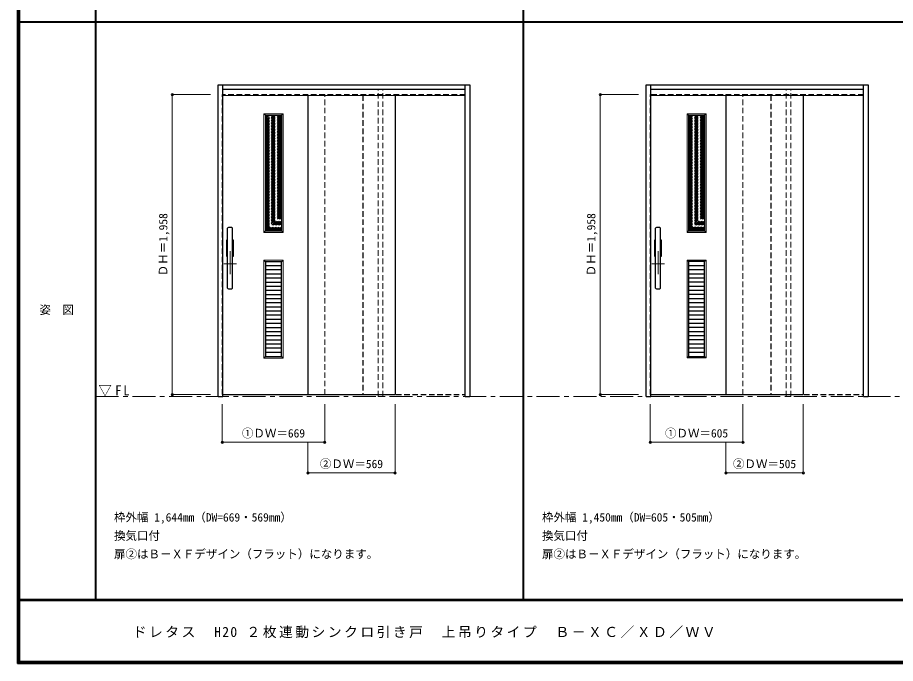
# Model space of a CAD drawing. Units: millimetres, scale not verified. Extents: x -6000 to 5700, y -4307 to 4260.
# Drawn here: x -6000 to -267, y -4205 to 12 of the extents above; entities that cross this region are included whole.
import ezdxf
from ezdxf.enums import TextEntityAlignment as Align

# ---------------------------------------------------------------- set-up
doc = ezdxf.new("R2010")
doc.units = ezdxf.units.MM
doc.header["$LTSCALE"] = 30
doc.header["$PDMODE"] = 32
doc.header["$PDSIZE"] = 15
doc.linetypes.add('CHAIN1', pattern=[8, 5, -1, 1, -1])
doc.linetypes.add('DASHED1', pattern=[1.8, 1.2, -0.6])
for name, color, linetype, lineweight in [('0-1_通り芯', 4, 'CHAIN1', 9), ('0-2_扉', 4, 'DASHED1', 9), ('0-3_仕上げ', 3, 'Continuous', 25), ('0-4_枠', 3, 'Continuous', 25), ('0-7_取手GEK', 4, 'Continuous', 9), ('0-B_寸法', 7, 'Continuous', 9), ('0-C_ハッチ', 4, 'DASHED1', 9), ('0-D_ﾊﾞｰ引き手', 3, 'Continuous', 25), ('F-1_枠', 6, 'Continuous', 40), ('F-A_文字', 7, 'Continuous', 18)]:
    doc.layers.add(name, color=color, linetype=linetype, lineweight=lineweight)
doc.layers.add('0-A_文字', color=7, linetype='Continuous')
doc.styles.add('ＭＳ ゴシック', font='')
doc.styles.get('ＭＳ ゴシック').set_extended_font_data('MS Gothic')

msp = doc.modelspace()

# ---------------------------------------------------------------- linework, layer by layer
at = {"layer": '0-1_通り芯'}
for p, q in [((-4612, -1514), (-4612, -1676)), ((-1817, -1514), (-1817, -1676)), ((-4653, -1595), (-4571, -1595)), ((-1858, -1595), (-1776, -1595))]:
    msp.add_line(p, q, dxfattribs=at)
at = {"layer": '0-1_通り芯', "color": 7, "lineweight": 18}
msp.add_line((-5490, -2461.25), (100, -2461.25), dxfattribs=at)
at = {"layer": '0-2_扉'}
for p, q in [((-3076, -491.25), (-4663, -491.25)), ((-4663, -2449.25), (-4663, -491.25)), ((-4104, -496.25), (-4104, -491.25)), ((-3994, -2449.25), (-3994, -491.25)), ((-3745, -496.25), (-3745, -491.25)), ((-3535, -496.25), (-3535, -491.25)), ((-475, -491.25), (-1868, -491.25)), ((-1868, -2449.25), (-1868, -491.25)), ((-1374, -496.25), (-1374, -491.25)), ((-1263, -2449.25), (-1263, -491.25)), ((-1080, -496.25), (-1080, -491.25)), ((-869, -496.25), (-869, -491.25)), ((-4660, -2449.25), (-4663, -2449.25)), ((-1865, -2449.25), (-1868, -2449.25))]:
    msp.add_line(p, q, dxfattribs=at)
at = {"layer": '0-2_扉', "color": 3, "linetype": 'Continuous', "lineweight": 25}
for p, q in [((-4104, -496.25), (-4104, -2449.25)), ((-3535, -496.25), (-3535, -2449.25)), ((-1374, -496.25), (-1374, -2449.25)), ((-869, -496.25), (-869, -2449.25)), ((-4660, -2449.25), (-3535, -2449.25)), ((-1865, -2449.25), (-869, -2449.25))]:
    msp.add_line(p, q, dxfattribs=at)
at = {"layer": '0-2_扉', "color": 3, "lineweight": 25}
for p, q in [((-3745, -496.25), (-3745, -2449.25)), ((-3076, -2449.25), (-3076, -491.25)), ((-475, -2449.25), (-475, -491.25)), ((-3745, -2449.25), (-3076, -2449.25))]:
    msp.add_line(p, q, dxfattribs=at)
msp.add_lwpolyline([(-1080, -496.25), (-1080, -2449.25), (-475, -2449.25)], dxfattribs=at)
at = {"layer": '0-3_仕上げ', "color": 7, "lineweight": 18}
for p, q in [((-4391, -616.25), (-4381, -626.25)), ((-4391, -616.25), (-4266, -616.25)), ((-4266, -616.25), (-4276, -626.25)), ((-4266, -616.25), (-4266, -1391.25)), ((-1628, -615.75), (-1618, -625.75)), ((-1628, -615.75), (-1503, -615.75)), ((-1503, -615.75), (-1513, -625.75)), ((-1503, -615.75), (-1503, -1390.75)), ((-4381, -1381.25), (-4391, -1391.25)), ((-4276, -1381.25), (-4266, -1391.25)), ((-1618, -1380.75), (-1628, -1390.75)), ((-1513, -1380.75), (-1503, -1390.75)), ((-4391, -1572.25), (-4391, -2211.25)), ((-4391, -1572.25), (-4381, -1582.25)), ((-4391, -1572.25), (-4266, -1572.25)), ((-4266, -1572.25), (-4276, -1582.25)), ((-4266, -1572.25), (-4266, -2211.25)), ((-1628, -1571.75), (-1628, -2210.75)), ((-1628, -1571.75), (-1618, -1581.75)), ((-1628, -1571.75), (-1503, -1571.75)), ((-1503, -1571.75), (-1513, -1581.75)), ((-1503, -1571.75), (-1503, -2210.75)), ((-4381, -2201.25), (-4391, -2211.25)), ((-4391, -2211.25), (-4266, -2211.25)), ((-4276, -2201.25), (-4266, -2211.25)), ((-1618, -2200.75), (-1628, -2210.75)), ((-1628, -2210.75), (-1503, -2210.75)), ((-1513, -2200.75), (-1503, -2210.75))]:
    msp.add_line(p, q, dxfattribs=at)
at = {"layer": '0-3_仕上げ'}
for p, q in [((-4381, -626.25), (-4276, -626.25)), ((-4381, -626.25), (-4381, -1381.25)), ((-4276, -626.25), (-4276, -1381.25)), ((-1618, -625.75), (-1513, -625.75)), ((-1618, -625.75), (-1618, -1380.75)), ((-1513, -625.75), (-1513, -1380.75)), ((-4381, -1381.25), (-4276, -1381.25)), ((-1618, -1380.75), (-1513, -1380.75)), ((-4381, -1582.25), (-4381, -2201.25)), ((-4276, -1582.25), (-4381, -1582.25)), ((-4276, -2201.25), (-4276, -1582.25)), ((-1618, -1581.75), (-1618, -2200.75)), ((-1513, -1581.75), (-1618, -1581.75)), ((-1513, -2200.75), (-1513, -1581.75)), ((-4276, -1609.16), (-4381, -1609.16)), ((-4276, -1636.08), (-4381, -1636.08)), ((-1513, -1608.66), (-1618, -1608.66)), ((-1513, -1635.58), (-1618, -1635.58)), ((-1513, -1662.49), (-1618, -1662.49)), ((-4276, -1662.99), (-4381, -1662.99)), ((-4276, -1689.9), (-4381, -1689.9)), ((-4276, -1716.82), (-4381, -1716.82)), ((-1513, -1689.4), (-1618, -1689.4)), ((-1513, -1716.32), (-1618, -1716.32)), ((-4276, -1743.73), (-4381, -1743.73)), ((-4276, -1770.64), (-4381, -1770.64)), ((-1513, -1743.23), (-1618, -1743.23)), ((-1513, -1770.14), (-1618, -1770.14)), ((-4276, -1797.55), (-4381, -1797.55)), ((-4276, -1824.47), (-4381, -1824.47)), ((-1513, -1797.05), (-1618, -1797.05)), ((-1513, -1823.97), (-1618, -1823.97)), ((-4276, -1851.38), (-4381, -1851.38)), ((-4276, -1878.29), (-4381, -1878.29)), ((-1513, -1850.88), (-1618, -1850.88)), ((-1513, -1877.79), (-1618, -1877.79)), ((-4276, -1905.21), (-4381, -1905.21)), ((-4276, -1932.12), (-4381, -1932.12)), ((-1513, -1904.71), (-1618, -1904.71)), ((-1513, -1931.62), (-1618, -1931.62)), ((-4276, -1959.03), (-4381, -1959.03)), ((-4276, -1985.95), (-4381, -1985.95)), ((-1513, -1958.53), (-1618, -1958.53)), ((-1513, -1985.45), (-1618, -1985.45)), ((-4276, -2012.86), (-4381, -2012.86)), ((-4276, -2039.77), (-4381, -2039.77)), ((-1513, -2012.36), (-1618, -2012.36)), ((-1513, -2039.27), (-1618, -2039.27)), ((-4276, -2066.68), (-4381, -2066.68)), ((-4276, -2093.6), (-4381, -2093.6)), ((-4276, -2120.51), (-4381, -2120.51)), ((-1513, -2066.18), (-1618, -2066.18)), ((-1513, -2093.1), (-1618, -2093.1)), ((-1513, -2120.01), (-1618, -2120.01)), ((-4276, -2147.42), (-4381, -2147.42)), ((-4276, -2174.34), (-4381, -2174.34)), ((-1513, -2146.92), (-1618, -2146.92)), ((-1513, -2173.84), (-1618, -2173.84)), ((-4381, -2201.25), (-4276, -2201.25)), ((-1618, -2200.75), (-1513, -2200.75))]:
    msp.add_line(p, q, dxfattribs=at)
at = {"layer": '0-3_仕上げ', "color": 7, "lineweight": 18}
for points in [[(-4266, -1391.25), (-4391, -1391.25), (-4391, -616.25)], [(-1503, -1390.75), (-1628, -1390.75), (-1628, -615.75)]]:
    msp.add_lwpolyline(points, dxfattribs=at)
at = {"layer": '0-4_枠'}
for p, q in [((-4690, -2461.25), (-4690, -426.25)), ((-4690, -426.25), (-3046, -426.25)), ((-4660, -2461.25), (-4660, -426.25)), ((-4660, -456.25), (-3076, -456.25)), ((-3076, -2461.25), (-3076, -426.25)), ((-3046, -426.25), (-3046, -2461.25)), ((-1895, -2461.25), (-1895, -426.25)), ((-1895, -426.25), (-445, -426.25)), ((-1865, -2461.25), (-1865, -426.25)), ((-1865, -456.25), (-475, -456.25)), ((-475, -2461.25), (-475, -426.25)), ((-445, -426.25), (-445, -2461.25)), ((-4690, -2461.25), (-4660, -2461.25)), ((-3076, -2461.25), (-3046, -2461.25)), ((-1895, -2461.25), (-1865, -2461.25)), ((-475, -2461.25), (-445, -2461.25))]:
    msp.add_line(p, q, dxfattribs=at)
at = {"layer": '0-4_枠', "color": 4, "linetype": 'DASHED1', "lineweight": 9}
for p, q in [((-3645, -2461.25), (-3645, -456.25)), ((-3615, -2461.25), (-3615, -456.25)), ((-980, -2461.25), (-980, -456.25)), ((-950, -2461.25), (-950, -456.25)), ((-3645, -2461.25), (-3615, -2461.25)), ((-980, -2461.25), (-950, -2461.25))]:
    msp.add_line(p, q, dxfattribs=at)
at = {"layer": '0-7_取手GEK'}
for p, q in [((-4660, -496.25), (-3076, -496.25)), ((-1865, -496.25), (-475, -496.25))]:
    msp.add_line(p, q, dxfattribs=at)
at = {"layer": '0-B_寸法', "color": 4}
for p, q in [((-4990, -491.25), (-4740, -491.25)), ((-4990, -491.25), (-4990, -2449.25)), ((-2195, -491.25), (-1945, -491.25)), ((-2195, -491.25), (-2195, -2449.25)), ((-4990, -2449.25), (-4740, -2449.25)), ((-2195, -2449.25), (-1945, -2449.25)), ((-4663, -2761.25), (-4663, -2511.25)), ((-3535, -2961.25), (-3535, -2511.25)), ((-1868, -2761.25), (-1868, -2511.25)), ((-1263, -2761.25), (-1263, -2511.25)), ((-869, -2961.25), (-869, -2511.25)), ((-4104, -2961.25), (-4104, -2761.25)), ((-1868, -2761.25), (-1263, -2761.25)), ((-1374, -2961.25), (-1374, -2761.25)), ((-4104, -2961.25), (-3535, -2961.25)), ((-1374, -2961.25), (-869, -2961.25))]:
    msp.add_line(p, q, dxfattribs=at)
msp.add_lwpolyline([(-4663, -2761.25), (-3994, -2761.25), (-3994, -2511.25)], dxfattribs=at)
at = {"layer": '0-B_寸法'}
for p in [(-4990, -491.25), (-2195, -491.25), (-4990, -2449.25), (-2195, -2449.25), (-4663, -2761.25), (-3994, -2761.25), (-1868, -2761.25), (-1263, -2761.25), (-4104, -2961.25), (-3535, -2961.25), (-1374, -2961.25), (-869, -2961.25)]:
    msp.add_point(p, dxfattribs=at)
at = {"layer": '0-C_ハッチ'}
for p, q in [((-4381, -730.25), (-4277, -626.25)), ((-4381, -720.35), (-4286.9, -626.25)), ((-4381, -710.45), (-4296.8, -626.25)), ((-4381, -700.55), (-4306.7, -626.25)), ((-4381, -690.65), (-4316.6, -626.25)), ((-4381, -680.75), (-4326.5, -626.25)), ((-4381, -670.85), (-4336.4, -626.25)), ((-4381, -660.95), (-4346.3, -626.25)), ((-4381, -651.05), (-4356.2, -626.25)), ((-4381, -641.15), (-4366.09, -626.25)), ((-4381, -631.26), (-4375.99, -626.25)), ((-1618, -729.75), (-1514, -625.75)), ((-1618, -719.85), (-1523.9, -625.75)), ((-1618, -709.95), (-1533.8, -625.75)), ((-1618, -700.05), (-1543.7, -625.75)), ((-1618, -690.15), (-1553.6, -625.75)), ((-1618, -680.25), (-1563.5, -625.75)), ((-1618, -670.35), (-1573.4, -625.75)), ((-1618, -660.45), (-1583.3, -625.75)), ((-1618, -650.55), (-1593.2, -625.75)), ((-1618, -640.65), (-1603.1, -625.75)), ((-1618, -630.76), (-1612.99, -625.75)), ((-4381, -740.15), (-4276, -635.15)), ((-4381, -750.05), (-4276, -645.05)), ((-4381, -759.95), (-4276, -654.95)), ((-4381, -769.85), (-4276, -664.85)), ((-4381, -779.75), (-4276, -674.75)), ((-4381, -789.65), (-4276, -684.65)), ((-1618, -739.65), (-1513, -634.65)), ((-1618, -749.55), (-1513, -644.55)), ((-1618, -759.45), (-1513, -654.45)), ((-1618, -769.35), (-1513, -664.35)), ((-1618, -779.25), (-1513, -674.25)), ((-1618, -789.15), (-1513, -684.15)), ((-4381, -799.55), (-4276, -694.55)), ((-4381, -809.45), (-4276, -704.45)), ((-4381, -819.35), (-4276, -714.35)), ((-4381, -829.25), (-4276, -724.25)), ((-4381, -839.14), (-4276, -734.14)), ((-4381, -849.04), (-4276, -744.04)), ((-1618, -799.05), (-1513, -694.05)), ((-1618, -808.95), (-1513, -703.95)), ((-1618, -818.85), (-1513, -713.85)), ((-1618, -828.75), (-1513, -723.75)), ((-1618, -838.64), (-1513, -733.64)), ((-1618, -848.54), (-1513, -743.54)), ((-4381, -858.94), (-4276, -753.94)), ((-4381, -868.84), (-4276, -763.84)), ((-4381, -878.74), (-4276, -773.74)), ((-4381, -888.64), (-4276, -783.64)), ((-4381, -898.54), (-4276, -793.54)), ((-1618, -858.44), (-1513, -753.44)), ((-1618, -868.34), (-1513, -763.34)), ((-1618, -878.24), (-1513, -773.24)), ((-1618, -888.14), (-1513, -783.14)), ((-1618, -898.04), (-1513, -793.04)), ((-4381, -908.44), (-4276, -803.44)), ((-4381, -918.34), (-4276, -813.34)), ((-4381, -928.24), (-4276, -823.24)), ((-4381, -938.14), (-4276, -833.14)), ((-4381, -948.04), (-4276, -843.04)), ((-4381, -957.94), (-4276, -852.94)), ((-1618, -907.94), (-1513, -802.94)), ((-1618, -917.84), (-1513, -812.84)), ((-1618, -927.74), (-1513, -822.74)), ((-1618, -937.64), (-1513, -832.64)), ((-1618, -947.54), (-1513, -842.54)), ((-1618, -957.44), (-1513, -852.44)), ((-4381, -967.84), (-4276, -862.84)), ((-4381, -977.74), (-4276, -872.74)), ((-4381, -987.64), (-4276, -882.64)), ((-4381, -997.54), (-4276, -892.54)), ((-4381, -1007.44), (-4276, -902.44)), ((-4381, -1017.34), (-4276, -912.34)), ((-1618, -967.34), (-1513, -862.34)), ((-1618, -977.24), (-1513, -872.24)), ((-1618, -987.14), (-1513, -882.14)), ((-1618, -997.04), (-1513, -892.04)), ((-1618, -1006.94), (-1513, -901.94)), ((-1618, -1016.84), (-1513, -911.84)), ((-4381, -1027.23), (-4276, -922.24)), ((-4381, -1037.13), (-4276, -932.13)), ((-4381, -1047.03), (-4276, -942.03)), ((-4381, -1056.93), (-4276, -951.93)), ((-4381, -1066.83), (-4276, -961.83)), ((-4381, -1076.73), (-4276, -971.73)), ((-1618, -1026.73), (-1513, -921.74)), ((-1618, -1036.63), (-1513, -931.63)), ((-1618, -1046.53), (-1513, -941.53)), ((-1618, -1056.43), (-1513, -951.43)), ((-1618, -1066.33), (-1513, -961.33)), ((-1618, -1076.23), (-1513, -971.23)), ((-4381, -1086.63), (-4276, -981.63)), ((-4381, -1096.53), (-4276, -991.53)), ((-4381, -1106.43), (-4276, -1001.43)), ((-4381, -1116.33), (-4276, -1011.33)), ((-4381, -1126.23), (-4276, -1021.23)), ((-4381, -1136.13), (-4276, -1031.13)), ((-1618, -1086.13), (-1513, -981.13)), ((-1618, -1096.03), (-1513, -991.03)), ((-1618, -1105.93), (-1513, -1000.93)), ((-1618, -1115.83), (-1513, -1010.83)), ((-1618, -1125.73), (-1513, -1020.73)), ((-1618, -1135.63), (-1513, -1030.63)), ((-4381, -1146.03), (-4276, -1041.03)), ((-4381, -1155.93), (-4276, -1050.93)), ((-4381, -1165.83), (-4276, -1060.83)), ((-4381, -1175.73), (-4276, -1070.73)), ((-4381, -1185.63), (-4276, -1080.63)), ((-1618, -1145.53), (-1513, -1040.53)), ((-1618, -1155.43), (-1513, -1050.43)), ((-1618, -1165.33), (-1513, -1060.33)), ((-1618, -1175.23), (-1513, -1070.23)), ((-1618, -1185.13), (-1513, -1080.13)), ((-4381, -1195.53), (-4276, -1090.53)), ((-4381, -1205.43), (-4276, -1100.43)), ((-4381, -1215.33), (-4276, -1110.33)), ((-4381, -1225.22), (-4276, -1120.23)), ((-4381, -1235.12), (-4276, -1130.12)), ((-4381, -1245.02), (-4276, -1140.02)), ((-1618, -1195.03), (-1513, -1090.03)), ((-1618, -1204.93), (-1513, -1099.93)), ((-1618, -1214.83), (-1513, -1109.83)), ((-1618, -1224.72), (-1513, -1119.73)), ((-1618, -1234.62), (-1513, -1129.62)), ((-1618, -1244.52), (-1513, -1139.52)), ((-4381, -1254.92), (-4276, -1149.92)), ((-4381, -1264.82), (-4276, -1159.82)), ((-4381, -1274.72), (-4276, -1169.72)), ((-4381, -1284.62), (-4276, -1179.62)), ((-4381, -1294.52), (-4276, -1189.52)), ((-4381, -1304.42), (-4276, -1199.42)), ((-1618, -1254.42), (-1513, -1149.42)), ((-1618, -1264.32), (-1513, -1159.32)), ((-1618, -1274.22), (-1513, -1169.22)), ((-1618, -1284.12), (-1513, -1179.12)), ((-1618, -1294.02), (-1513, -1189.02)), ((-1618, -1303.92), (-1513, -1198.92)), ((-4381, -1314.32), (-4276, -1209.32)), ((-4381, -1324.22), (-4276, -1219.22)), ((-4381, -1334.12), (-4276, -1229.12)), ((-4381, -1344.02), (-4276, -1239.02)), ((-4381, -1353.92), (-4276, -1248.92)), ((-4381, -1363.82), (-4276, -1258.82)), ((-1618, -1313.82), (-1513, -1208.82)), ((-1618, -1323.72), (-1513, -1218.72)), ((-1618, -1333.62), (-1513, -1228.62)), ((-1618, -1343.52), (-1513, -1238.52)), ((-1618, -1353.42), (-1513, -1248.42)), ((-1618, -1363.32), (-1513, -1258.32)), ((-4381, -1373.72), (-4276, -1268.72)), ((-4378.63, -1381.25), (-4276, -1278.62)), ((-4368.73, -1381.25), (-4276, -1288.52)), ((-4358.83, -1381.25), (-4276, -1298.42)), ((-4348.93, -1381.25), (-4276, -1308.32)), ((-4339.04, -1381.25), (-4276, -1318.22)), ((-1618, -1373.22), (-1513, -1268.22)), ((-1615.63, -1380.75), (-1513, -1278.12)), ((-1605.73, -1380.75), (-1513, -1288.02)), ((-1595.83, -1380.75), (-1513, -1297.92)), ((-1585.93, -1380.75), (-1513, -1307.82)), ((-1576.04, -1380.75), (-1513, -1317.72)), ((-4329.14, -1381.25), (-4276, -1328.11)), ((-4319.24, -1381.25), (-4276, -1338.01)), ((-4309.34, -1381.25), (-4276, -1347.91)), ((-4299.44, -1381.25), (-4276, -1357.81)), ((-4289.54, -1381.25), (-4276, -1367.71)), ((-1566.14, -1380.75), (-1513, -1327.61)), ((-1556.24, -1380.75), (-1513, -1337.51)), ((-1546.34, -1380.75), (-1513, -1347.41)), ((-1536.44, -1380.75), (-1513, -1357.31)), ((-1526.54, -1380.75), (-1513, -1367.21)), ((-4279.64, -1381.25), (-4276, -1377.61)), ((-1516.64, -1380.75), (-1513, -1377.11))]:
    msp.add_line(p, q, dxfattribs=at)
at = {"layer": '0-D_ﾊﾞｰ引き手'}
for p, q in [((-4628, -1753.75), (-4628, -1363.75)), ((-4601, -1358.75), (-4623, -1358.75)), ((-4596, -1753.75), (-4596, -1363.75)), ((-1833, -1753.75), (-1833, -1363.75)), ((-1806, -1358.75), (-1828, -1358.75)), ((-1801, -1753.75), (-1801, -1363.75)), ((-4633, -1438.75), (-4628, -1438.75)), ((-1838, -1548.75), (-1838, -1438.75)), ((-1838, -1438.75), (-1833, -1438.75)), ((-1801, -1438.75), (-1796, -1438.75)), ((-1796, -1438.75), (-1796, -1548.75)), ((-1833, -1548.75), (-1838, -1548.75)), ((-1796, -1548.75), (-1801, -1548.75)), ((-4623, -1758.75), (-4601, -1758.75)), ((-1828, -1758.75), (-1806, -1758.75))]:
    msp.add_line(p, q, dxfattribs=at)
for points in [[(-4628, -1548.75), (-4633, -1548.75), (-4633, -1438.75)], [(-4596, -1438.75), (-4591, -1438.75), (-4591, -1548.75), (-4596, -1548.75)]]:
    msp.add_lwpolyline(points, dxfattribs=at)
for centre, start, end in [((-4623, -1363.75), 90, 180), ((-4601, -1363.75), 0, 90), ((-1828, -1363.75), 90, 180), ((-1806, -1363.75), 0, 90), ((-4623, -1753.75), 180, 270), ((-4601, -1753.75), 270, 0), ((-1828, -1753.75), 180, 270), ((-1806, -1753.75), 270, 0)]:
    msp.add_arc(centre, 5, start, end, dxfattribs=at)
at = {"layer": 'F-1_枠'}
for p, q in [((-6000, 4175), (-6000, -4205)), ((-5995, 4175), (-5995, -4205)), ((-5990, 4175), (-5990, -4205)), ((-5490, 4175), (-5490, -3790)), ((-2695, -3790), (-2695, 4175)), ((-5990, -15.5), (5690, -15.5)), ((5700, -3790), (-6000, -3790)), ((5700, -3795), (-6000, -3795)), ((5700, -4195), (-6000, -4195)), ((5700, -4200), (-6000, -4200)), ((5700, -4205), (-6000, -4205))]:
    msp.add_line(p, q, dxfattribs=at)

# ---------------------------------------------------------------- texts
at = {"layer": '0-A_文字', "style": 'ＭＳ ゴシック'}
for s, p in [('枠外幅 1,644mm（DW=669・569mm）', (-5370, -3295)), ('枠外幅 1,450mm（DW=605・505mm）', (-2575, -3295)), ('換気口付', (-5370, -3415)), ('換気口付', (-2575, -3415)), ('扉②はＢ－ＸＦデザイン（フラット）になります。', (-5370, -3535)), ('扉②はＢ－ＸＦデザイン（フラット）になります。', (-2575, -3535))]:
    msp.add_text(s, height=54.99, dxfattribs=at).set_placement(p, align=Align.BOTTOM_LEFT)
at = {"layer": '0-A_文字', "insert": (-5471.25, -2461.25), "char_height": 65.98, "attachment_point": 7, "style": 'ＭＳ ゴシック'}
msp.add_mtext('\\T1.26;\\W0.95;▽FL', dxfattribs=at)
at = {"layer": '0-B_寸法', "style": 'ＭＳ ゴシック'}
for p in [(-5005, -1677.5), (-2210, -1677.5)]:
    msp.add_text('ＤＨ＝1,958', height=54.99, rotation=90, dxfattribs=at).set_placement(p, align=Align.BOTTOM_LEFT)
for s, p in [('①ＤＷ＝669', (-4534.75, -2746.25)), ('①ＤＷ＝605', (-1771.75, -2746.25)), ('②ＤＷ＝569', (-4025.75, -2946.25)), ('②ＤＷ＝505', (-1327.75, -2946.25))]:
    msp.add_text(s, height=54.99, dxfattribs=at).set_placement(p, align=Align.BOTTOM_LEFT)
at = {"layer": 'F-A_文字', "style": 'ＭＳ ゴシック'}
msp.add_text('姿\u3000図', height=54.99, dxfattribs=at).set_placement((-5857.5, -1940.25), align=Align.BOTTOM_LEFT)
at = {"layer": 'F-A_文字', "insert": (-5247.55, -4040), "char_height": 65.98, "attachment_point": 7, "style": 'ＭＳ ゴシック'}
msp.add_mtext('\\T1.18;ドレタス\u3000H20\\~２枚連動シンクロ引き戸\u3000上吊りタイプ\u3000Ｂ－ＸＣ／ＸＤ／ＷＶ', dxfattribs=at)

doc.saveas('drawing.dxf')
